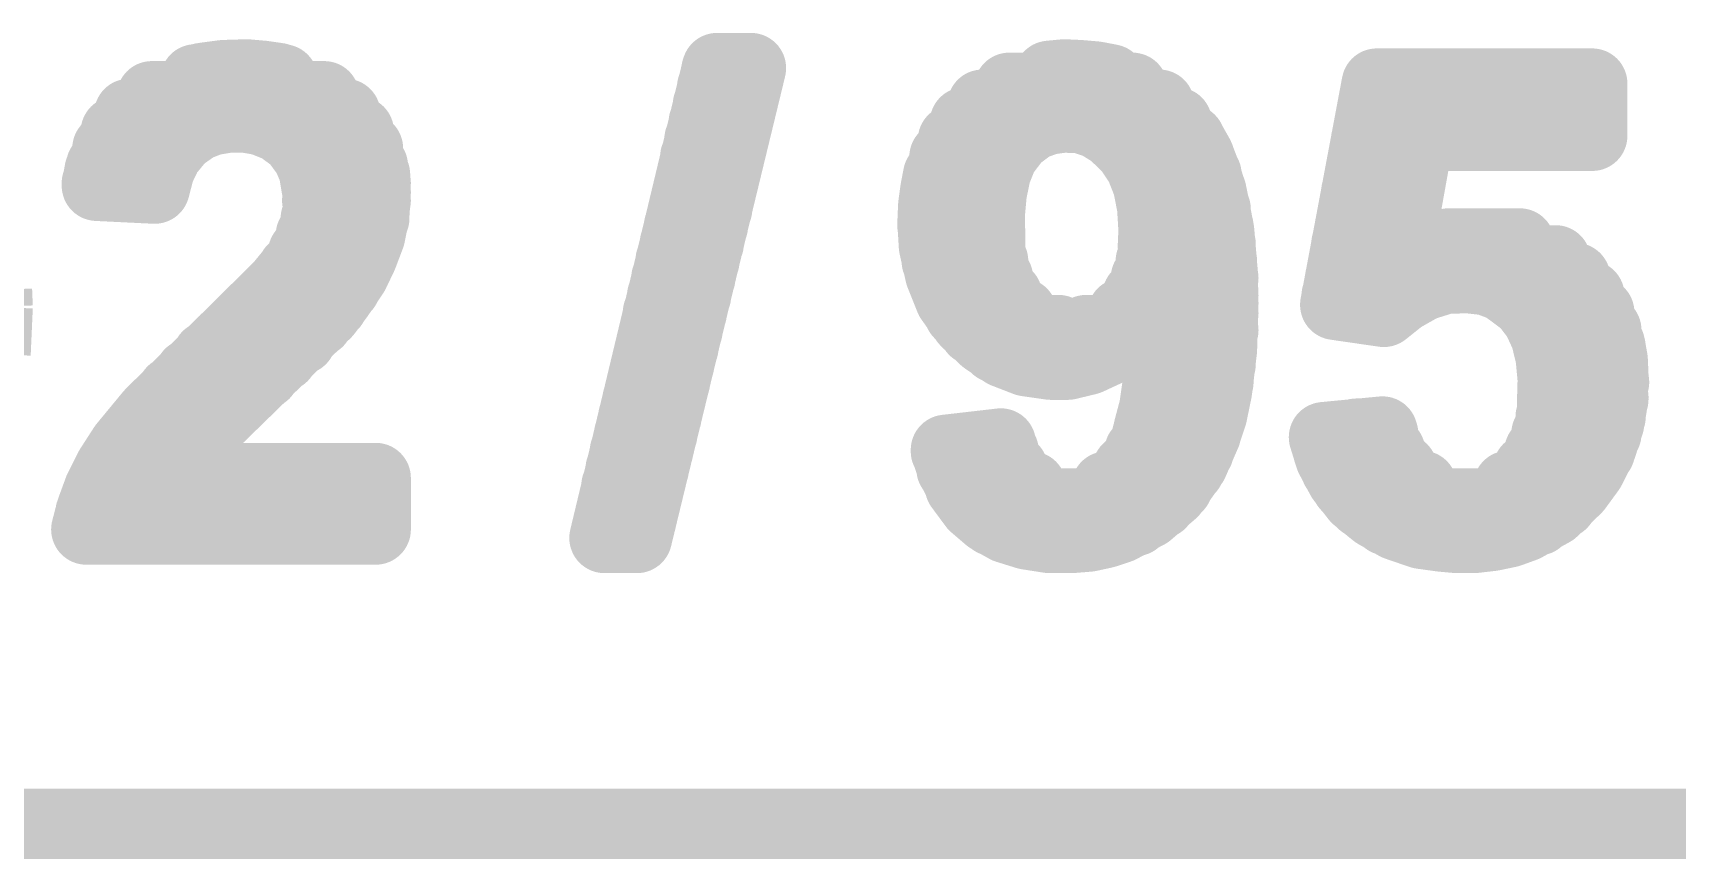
# Model space of a CAD drawing. Extents: x -22 to 197, y -17 to 116.
# Drawn here: x 120.54 to 121.708, y 59.733 to 60.319 of the extents above; entities that cross this region are included whole.
import ezdxf

# ---------------------------------------------------------------- set-up
doc = ezdxf.new("R2010")
doc.units = 0
doc.header["$MEASUREMENT"] = 0
doc.layers.add('TOPOVERLAY', color=2, linetype='CONTINUOUS')

msp = doc.modelspace()

# ---------------------------------------------------------------- linework, layer by layer
at = {"layer": 'TOPOVERLAY', "const_width": 0.05}
for points in [[(120.6609, 60.2874), (120.6759, 60.2894)], [(120.6759, 60.2894), (120.6924, 60.2899)], [(120.6924, 60.2899), (120.7039, 60.2889)], [(120.9464, 59.9609), (121.0264, 60.2944)], [(120.9694, 59.9609), (121.0504, 60.2944)], [(121.0259, 60.2929), (121.0499, 60.2929)], [(121.0264, 60.2944), (121.0504, 60.2944)], [(121.2624, 60.2889), (121.2729, 60.2899)], [(121.2729, 60.2899), (121.2839, 60.2894)], [(121.2839, 60.2894), (121.2954, 60.2884)], [(120.6559, 60.2864), (120.7179, 60.2864)], [(120.7039, 60.2889), (120.7144, 60.2874)], [(121.0229, 60.2809), (121.0469, 60.2809)], [(121.2339, 60.2804), (121.3214, 60.2804)], [(121.2954, 60.2884), (121.3059, 60.2864)], [(121.4654, 60.1264), (121.4949, 60.2834)], [(121.4944, 60.2809), (121.6479, 60.2809)], [(121.4949, 60.2834), (121.6479, 60.2834)], [(121.6479, 60.2464), (121.6479, 60.2834)], [(120.6249, 60.2744), (120.7474, 60.2744)], [(121.0199, 60.2684), (121.0439, 60.2684)], [(121.2149, 60.2684), (121.3404, 60.2684)], [(121.4924, 60.2684), (121.6479, 60.2684)], [(120.6089, 60.2619), (120.7624, 60.2619)], [(120.6569, 60.2534), (120.6674, 60.2574)], [(120.6674, 60.2574), (120.6794, 60.2594)], [(120.6794, 60.2594), (120.6914, 60.2594)], [(120.6914, 60.2594), (120.7029, 60.2574)], [(120.7029, 60.2574), (120.7154, 60.2524)], [(121.0169, 60.2559), (121.0409, 60.2559)], [(121.2024, 60.2559), (121.2554, 60.2559)], [(121.2504, 60.2539), (121.2614, 60.2579)], [(121.2614, 60.2579), (121.2724, 60.2594)], [(121.2724, 60.2594), (121.2849, 60.2589)], [(121.2849, 60.2589), (121.2969, 60.2549)], [(121.2949, 60.2559), (121.3529, 60.2559)], [(121.2969, 60.2549), (121.3074, 60.2484)], [(121.4899, 60.2559), (121.6479, 60.2559)], [(120.5994, 60.2494), (120.6504, 60.2494)], [(120.6359, 60.2339), (120.6454, 60.2454)], [(120.6454, 60.2454), (120.6569, 60.2534)], [(120.7154, 60.2524), (120.7269, 60.2439)], [(120.7204, 60.2494), (120.7719, 60.2494)], [(120.7269, 60.2439), (120.7354, 60.2324)], [(121.0139, 60.2439), (121.0379, 60.2439)], [(121.1939, 60.2434), (121.2374, 60.2434)], [(121.2294, 60.2329), (121.2389, 60.2454)], [(121.2389, 60.2454), (121.2504, 60.2539)], [(121.3074, 60.2484), (121.3189, 60.2374)], [(121.3134, 60.2434), (121.3624, 60.2434)], [(121.3619, 60.2439), (121.3684, 60.2324)], [(121.4874, 60.2439), (121.5294, 60.2439)], [(121.5229, 60.2359), (121.5349, 60.2464)], [(121.5349, 60.2464), (121.6479, 60.2464)], [(120.5934, 60.2374), (120.6379, 60.2374)], [(120.6304, 60.2224), (120.6359, 60.2339)], [(120.7324, 60.2374), (120.7784, 60.2374)], [(120.7354, 60.2324), (120.7399, 60.2219)], [(121.0109, 60.2314), (121.0349, 60.2314)], [(121.1879, 60.2314), (121.2289, 60.2314)], [(121.2244, 60.2204), (121.2294, 60.2329)], [(121.3189, 60.2374), (121.3269, 60.2254)], [(121.3234, 60.2314), (121.3689, 60.2314)], [(121.3684, 60.2324), (121.3734, 60.2194)], [(121.4854, 60.2314), (121.5219, 60.2314)], [(121.5124, 60.1774), (121.5229, 60.2359)], [(120.5859, 60.2109), (120.5879, 60.2219)], [(120.5889, 60.2249), (120.6314, 60.2249)], [(120.6269, 60.2089), (120.6304, 60.2224)], [(120.7389, 60.2249), (120.7819, 60.2249)], [(120.7399, 60.2219), (120.7419, 60.2099)], [(121.0084, 60.2194), (121.0319, 60.2194)], [(121.2214, 60.2059), (121.2244, 60.2204)], [(121.3269, 60.2254), (121.3324, 60.2114)], [(121.3734, 60.2194), (121.3779, 60.2044)], [(121.4829, 60.2194), (121.5199, 60.2194)], [(120.5859, 60.2129), (120.6279, 60.2129)], [(120.5859, 60.2109), (120.6269, 60.2089)], [(120.7414, 60.2129), (120.7839, 60.2129)], [(120.7834, 60.2189), (120.7839, 60.2059)], [(121.1799, 60.1969), (121.1814, 60.2079)], [(121.1814, 60.2079), (121.1834, 60.2184)], [(121.1839, 60.2189), (121.2239, 60.2189)], [(121.3299, 60.2189), (121.3739, 60.2189)], [(121.3324, 60.2114), (121.3354, 60.1959)], [(120.7424, 60.2004), (120.7839, 60.2004)], [(120.7829, 60.1904), (120.7839, 60.2059)], [(121.0054, 60.2069), (121.0289, 60.2069)], [(121.1794, 60.1849), (121.1799, 60.1969)], [(121.1814, 60.2069), (121.2214, 60.2069)], [(121.2199, 60.1894), (121.2214, 60.2059)], [(121.3339, 60.2069), (121.3774, 60.2069)], [(121.3354, 60.1959), (121.3364, 60.1794)], [(121.3779, 60.2044), (121.3829, 60.1789)], [(121.4804, 60.2069), (121.5174, 60.2069)], [(120.7414, 60.1879), (120.7829, 60.1879)], [(120.7799, 60.1754), (120.7829, 60.1904)], [(121.0024, 60.1944), (121.0264, 60.1944)], [(121.1794, 60.1849), (121.1804, 60.1679)], [(121.1799, 60.1944), (121.2199, 60.1944)], [(121.2199, 60.1894), (121.2204, 60.1724)], [(121.3359, 60.1944), (121.3804, 60.1944)], [(121.4784, 60.1944), (121.5154, 60.1944)], [(120.7379, 60.1759), (120.7799, 60.1759)], [(120.7744, 60.1609), (120.7799, 60.1754)], [(120.9994, 60.1824), (121.0234, 60.1824)], [(121.1794, 60.1819), (121.2199, 60.1819)], [(121.3359, 60.1679), (121.3364, 60.1794)], [(121.3364, 60.1819), (121.3824, 60.1819)], [(121.3829, 60.1789), (121.3854, 60.1494)], [(121.4759, 60.1824), (121.5134, 60.1824)], [(121.5124, 60.1774), (121.5169, 60.1654)], [(120.7324, 60.1634), (120.7754, 60.1634)], [(120.7684, 60.1484), (120.7744, 60.1609)], [(120.9964, 60.1699), (121.0204, 60.1699)], [(121.1804, 60.1699), (121.2204, 60.1699)], [(121.1804, 60.1679), (121.1849, 60.1479)], [(121.3364, 60.1699), (121.3839, 60.1699)], [(121.4734, 60.1699), (121.5144, 60.1699)], [(121.5169, 60.1654), (121.5279, 60.1629)], [(121.5279, 60.1629), (121.5429, 60.1689)], [(121.5459, 60.1699), (121.5964, 60.1699)], [(120.7159, 60.1399), (120.7249, 60.1509)], [(120.7249, 60.1514), (120.7699, 60.1514)], [(120.9934, 60.1579), (121.0174, 60.1579)], [(121.1824, 60.1574), (121.2224, 60.1574)], [(121.3344, 60.1574), (121.3849, 60.1574)], [(121.3854, 60.1494), (121.3859, 60.1274)], [(121.4714, 60.1579), (121.6219, 60.1579)], [(120.6239, 60.0489), (120.7159, 60.1399)], [(120.7149, 60.1389), (120.7624, 60.1389)], [(120.7579, 60.1329), (120.7684, 60.1484)], [(120.9904, 60.1454), (121.0144, 60.1454)], [(121.1849, 60.1479), (121.1919, 60.1304)], [(121.1859, 60.1454), (121.2259, 60.1454)], [(121.3309, 60.1454), (121.3859, 60.1454)], [(121.4689, 60.1454), (121.5494, 60.1454)], [(121.5124, 60.1314), (121.5274, 60.1399)], [(121.5274, 60.1399), (121.5434, 60.1449)], [(121.5434, 60.1449), (121.5594, 60.1454)], [(121.5594, 60.1454), (121.5729, 60.1439)], [(121.5629, 60.1454), (121.6359, 60.1454)], [(121.5729, 60.1439), (121.5849, 60.1394)], [(121.5849, 60.1394), (121.6004, 60.1279)], [(120.5149, 60.1369), (120.5154, 60.1249)], [(120.7029, 60.1264), (120.7534, 60.1264)], [(120.7489, 60.1209), (120.7579, 60.1329)], [(120.9874, 60.1329), (121.0114, 60.1329)], [(121.1909, 60.1329), (121.2324, 60.1329)], [(121.1919, 60.1304), (121.2029, 60.1149)], [(121.3249, 60.1329), (121.3859, 60.1329)], [(121.3849, 60.0944), (121.3859, 60.1274)], [(121.4654, 60.1264), (121.4999, 60.1214)], [(121.4664, 60.1329), (121.5144, 60.1329)], [(121.4999, 60.1214), (121.5124, 60.1314)], [(121.5944, 60.1329), (121.6459, 60.1329)], [(121.6004, 60.1279), (121.6089, 60.1169)], [(120.4709, 60.1209), (120.5154, 60.1209)], [(120.5139, 60.0914), (120.5154, 60.1249)], [(120.6714, 60.0454), (120.7489, 60.1209)], [(120.6904, 60.1144), (120.7429, 60.1144)], [(120.9844, 60.1209), (121.0084, 60.1209)], [(121.1984, 60.1204), (121.2429, 60.1204)], [(121.2029, 60.1149), (121.2164, 60.1019)], [(121.3144, 60.1204), (121.3859, 60.1204)], [(121.6064, 60.1209), (121.6529, 60.1209)], [(121.6089, 60.1169), (121.6149, 60.1039)], [(120.9819, 60.1084), (121.0054, 60.1084)], [(121.2089, 60.1084), (121.2689, 60.1084)], [(121.2884, 60.1084), (121.3204, 60.1084)], [(121.3029, 60.0934), (121.3149, 60.1024)], [(121.3149, 60.1024), (121.3269, 60.1124)], [(121.3269, 60.1124), (121.3379, 60.1104)], [(121.3379, 60.1104), (121.3424, 60.0994)], [(121.3389, 60.1084), (121.3859, 60.1084)], [(121.6129, 60.1084), (121.6579, 60.1084)], [(121.6149, 60.1039), (121.6184, 60.0894)], [(120.6774, 60.1019), (120.7309, 60.1019)], [(120.9789, 60.0959), (121.0024, 60.0959)], [(121.2164, 60.1019), (121.2304, 60.0924)], [(121.2244, 60.0959), (121.3069, 60.0959)], [(121.2304, 60.0924), (121.2459, 60.0864)], [(121.2899, 60.0874), (121.3029, 60.0934)], [(121.3414, 60.0849), (121.3424, 60.0994)], [(121.3424, 60.0959), (121.3849, 60.0959)], [(121.3814, 60.0654), (121.3849, 60.0944)], [(121.6169, 60.0964), (121.6609, 60.0964)], [(121.6604, 60.0984), (121.6624, 60.0874)], [(120.6644, 60.0899), (120.7179, 60.0899)], [(120.9759, 60.0839), (120.9994, 60.0839)], [(121.2459, 60.0864), (121.2634, 60.0839)], [(121.2634, 60.0839), (121.2754, 60.0839)], [(121.2754, 60.0839), (121.2899, 60.0874)], [(121.3369, 60.0534), (121.3414, 60.0849)], [(121.3414, 60.0839), (121.3839, 60.0839)], [(121.6184, 60.0894), (121.6199, 60.0734)], [(121.6194, 60.0839), (121.6624, 60.0839)], [(121.6624, 60.0874), (121.6629, 60.0764)], [(120.6519, 60.0774), (120.7049, 60.0774)], [(120.9729, 60.0714), (120.9964, 60.0714)], [(121.3399, 60.0714), (121.3824, 60.0714)], [(121.6194, 60.0559), (121.6199, 60.0734)], [(121.6199, 60.0714), (121.6634, 60.0714)], [(120.6394, 60.0649), (120.6914, 60.0649)], [(120.9699, 60.0594), (120.9934, 60.0594)], [(121.3379, 60.0589), (121.3799, 60.0589)], [(121.3779, 60.0484), (121.3814, 60.0654)], [(121.6194, 60.0594), (121.6629, 60.0594)], [(121.6599, 60.0424), (121.6629, 60.0609)], [(120.6049, 60.0259), (120.6239, 60.0489)], [(120.6279, 60.0529), (120.6789, 60.0529)], [(120.6624, 60.0349), (120.6714, 60.0454)], [(120.9669, 60.0469), (120.9904, 60.0469)], [(121.3329, 60.0384), (121.3369, 60.0534)], [(121.3354, 60.0469), (121.3774, 60.0469)], [(121.3729, 60.0334), (121.3779, 60.0484)], [(121.6184, 60.0469), (121.6609, 60.0469)], [(120.6169, 60.0404), (120.6669, 60.0404)], [(120.6519, 60.0159), (120.6624, 60.0349)], [(120.9639, 60.0344), (120.9874, 60.0344)], [(121.3319, 60.0344), (121.3734, 60.0344)], [(121.3644, 60.0139), (121.3729, 60.0334)], [(121.4574, 60.0324), (121.4989, 60.0364)], [(121.4574, 60.0324), (121.4619, 60.0179)], [(121.4804, 60.0349), (121.4994, 60.0349)], [(121.6154, 60.0349), (121.6579, 60.0349)], [(121.6544, 60.0254), (121.6599, 60.0424)], [(120.5949, 60.0104), (120.6049, 60.0259)], [(120.6069, 60.0284), (120.6574, 60.0284)], [(120.9609, 60.0224), (120.9844, 60.0224)], [(121.1889, 60.0234), (121.2279, 60.0279)], [(121.1889, 60.0234), (121.1934, 60.0099)], [(121.1889, 60.0224), (121.2299, 60.0224)], [(121.3264, 60.0224), (121.3684, 60.0224)], [(121.4604, 60.0224), (121.5044, 60.0224)], [(121.6104, 60.0224), (121.6534, 60.0224)], [(121.6464, 60.0094), (121.6544, 60.0254)], [(120.5874, 59.9954), (120.5949, 60.0104)], [(120.5984, 60.0159), (120.6519, 60.0159)], [(120.9579, 60.0099), (120.9814, 60.0099)], [(121.1929, 60.0099), (121.2364, 60.0099)], [(121.1934, 60.0099), (121.2004, 59.9954)], [(121.3179, 60.0099), (121.3619, 60.0099)], [(121.3499, 59.9934), (121.3644, 60.0139)], [(121.4619, 60.0179), (121.4699, 60.0029)], [(121.4659, 60.0099), (121.5129, 60.0099)], [(121.6024, 60.0099), (121.6464, 60.0099)], [(121.6369, 59.9964), (121.6464, 60.0094)], [(120.5914, 60.0034), (120.6639, 60.0034)], [(120.6644, 60.0034), (120.7839, 60.0034)], [(120.7839, 59.9669), (120.7839, 60.0034)], [(120.9549, 59.9979), (120.9784, 59.9979)], [(121.1989, 59.9974), (121.2494, 59.9974)], [(121.3029, 59.9974), (121.3534, 59.9974)], [(121.4699, 60.0029), (121.4804, 59.9894)], [(121.4734, 59.9979), (121.5269, 59.9979)], [(121.5884, 59.9979), (121.6379, 59.9979)], [(120.5819, 59.9804), (120.5874, 59.9954)], [(120.5859, 59.9914), (120.7839, 59.9914)], [(121.2004, 59.9954), (121.2089, 59.9839)], [(121.3324, 59.9784), (121.3499, 59.9934)], [(121.4804, 59.9894), (121.4939, 59.9784)], [(121.6199, 59.9799), (121.6369, 59.9964)], [(120.5784, 59.9669), (120.5819, 59.9804)], [(120.5814, 59.9789), (120.7839, 59.9789)], [(120.9524, 59.9854), (120.9754, 59.9854)], [(121.2079, 59.9854), (121.3414, 59.9854)], [(121.2089, 59.9839), (121.2194, 59.9749)], [(121.2194, 59.9749), (121.2319, 59.9679)], [(121.3124, 59.9679), (121.3324, 59.9784)], [(121.4849, 59.9854), (121.6264, 59.9854)], [(121.4939, 59.9784), (121.5089, 59.9699)], [(121.5999, 59.9689), (121.6199, 59.9799)], [(120.5784, 59.9669), (120.7839, 59.9669)], [(120.5784, 59.9669), (120.7839, 59.9669)], [(120.9494, 59.9729), (120.9724, 59.9729)], [(121.2224, 59.9729), (121.3234, 59.9729)], [(121.2319, 59.9679), (121.2464, 59.9634)], [(121.2464, 59.9634), (121.2624, 59.9609)], [(121.2904, 59.9619), (121.3019, 59.9644)], [(121.3019, 59.9644), (121.3124, 59.9679)], [(121.5019, 59.9734), (121.6094, 59.9734)], [(121.5089, 59.9699), (121.5264, 59.9639)], [(121.5264, 59.9639), (121.5409, 59.9619)], [(121.5639, 59.9609), (121.5769, 59.9624)], [(121.5769, 59.9624), (121.5889, 59.9649)], [(121.5889, 59.9649), (121.5999, 59.9689)], [(120.9464, 59.9609), (120.9694, 59.9609)], [(120.9464, 59.9609), (120.9694, 59.9609)], [(121.2624, 59.9609), (121.2779, 59.9609)], [(121.2779, 59.9609), (121.2904, 59.9619)], [(121.5409, 59.9619), (121.5519, 59.9609)], [(121.5519, 59.9609), (121.5639, 59.9609)], [(119.7054, 59.7579), (122.7319, 59.7579)]]:
    msp.add_lwpolyline(points, dxfattribs=at)
at = {"layer": 'TOPOVERLAY', "const_width": 0.025}
for points in [[(120.6634, 60.2894, 1), (120.6884, 60.2894, 1)], [(120.6634, 60.2894, 1), (120.6884, 60.2894, 1)], [(120.6799, 60.2899, 1), (120.7049, 60.2899, 1)], [(120.6799, 60.2899, 1), (120.7049, 60.2899, 1)], [(121.0134, 60.2929, 1), (121.0384, 60.2929, 1)], [(121.0139, 60.2944, 1), (121.0389, 60.2944, 1)], [(121.0139, 60.2944, 1), (121.0389, 60.2944, 1)], [(121.0374, 60.2929, 1), (121.0624, 60.2929, 1)], [(121.0379, 60.2944, 1), (121.0629, 60.2944, 1)], [(121.0379, 60.2944, 1), (121.0629, 60.2944, 1)], [(121.2604, 60.2899, 1), (121.2854, 60.2899, 1)], [(121.2604, 60.2899, 1), (121.2854, 60.2899, 1)], [(121.2714, 60.2894, 1), (121.2964, 60.2894, 1)], [(121.2714, 60.2894, 1), (121.2964, 60.2894, 1)], [(120.6434, 60.2864, 1), (120.6684, 60.2864, 1)], [(120.6484, 60.2874, 1), (120.6734, 60.2874, 1)], [(120.6914, 60.2889, 1), (120.7164, 60.2889, 1)], [(120.6914, 60.2889, 1), (120.7164, 60.2889, 1)], [(120.7019, 60.2874, 1), (120.7269, 60.2874, 1)], [(120.7054, 60.2864, 1), (120.7304, 60.2864, 1)], [(121.0104, 60.2809, 1), (121.0354, 60.2809, 1)], [(121.0344, 60.2809, 1), (121.0594, 60.2809, 1)], [(121.2214, 60.2804, 1), (121.2464, 60.2804, 1)], [(121.2499, 60.2889, 1), (121.2749, 60.2889, 1)], [(121.2829, 60.2884, 1), (121.3079, 60.2884, 1)], [(121.2829, 60.2884, 1), (121.3079, 60.2884, 1)], [(121.2934, 60.2864, 1), (121.3184, 60.2864, 1)], [(121.3089, 60.2804, 1), (121.3339, 60.2804, 1)], [(121.4819, 60.2809, 1), (121.5069, 60.2809, 1)], [(121.4824, 60.2834, 1), (121.5074, 60.2834, 1)], [(121.4824, 60.2834, 1), (121.5074, 60.2834, 1)], [(121.6354, 60.2834, 1), (121.6604, 60.2834, 1)], [(121.6354, 60.2834, 1), (121.6604, 60.2834, 1)], [(121.6354, 60.2809, 1), (121.6604, 60.2809, 1)], [(120.6124, 60.2744, 1), (120.6374, 60.2744, 1)], [(120.7349, 60.2744, 1), (120.7599, 60.2744, 1)], [(121.0074, 60.2684, 1), (121.0324, 60.2684, 1)], [(121.0314, 60.2684, 1), (121.0564, 60.2684, 1)], [(121.2024, 60.2684, 1), (121.2274, 60.2684, 1)], [(121.3279, 60.2684, 1), (121.3529, 60.2684, 1)], [(121.4799, 60.2684, 1), (121.5049, 60.2684, 1)], [(121.6354, 60.2684, 1), (121.6604, 60.2684, 1)], [(120.5964, 60.2619, 1), (120.6214, 60.2619, 1)], [(120.6549, 60.2574, 1), (120.6799, 60.2574, 1)], [(120.6549, 60.2574, 1), (120.6799, 60.2574, 1)], [(120.6669, 60.2594, 1), (120.6919, 60.2594, 1)], [(120.6669, 60.2594, 1), (120.6919, 60.2594, 1)], [(120.6789, 60.2594, 1), (120.7039, 60.2594, 1)], [(120.6789, 60.2594, 1), (120.7039, 60.2594, 1)], [(120.6904, 60.2574, 1), (120.7154, 60.2574, 1)], [(120.6904, 60.2574, 1), (120.7154, 60.2574, 1)], [(120.7499, 60.2619, 1), (120.7749, 60.2619, 1)], [(121.0044, 60.2559, 1), (121.0294, 60.2559, 1)], [(121.0284, 60.2559, 1), (121.0534, 60.2559, 1)], [(121.1899, 60.2559, 1), (121.2149, 60.2559, 1)], [(121.2429, 60.2559, 1), (121.2679, 60.2559, 1)], [(121.2489, 60.2579, 1), (121.2739, 60.2579, 1)], [(121.2489, 60.2579, 1), (121.2739, 60.2579, 1)], [(121.2599, 60.2594, 1), (121.2849, 60.2594, 1)], [(121.2599, 60.2594, 1), (121.2849, 60.2594, 1)], [(121.2724, 60.2589, 1), (121.2974, 60.2589, 1)], [(121.2724, 60.2589, 1), (121.2974, 60.2589, 1)], [(121.2824, 60.2559, 1), (121.3074, 60.2559, 1)], [(121.2844, 60.2549, 1), (121.3094, 60.2549, 1)], [(121.2844, 60.2549, 1), (121.3094, 60.2549, 1)], [(121.3404, 60.2559, 1), (121.3654, 60.2559, 1)], [(121.4774, 60.2559, 1), (121.5024, 60.2559, 1)], [(121.6354, 60.2559, 1), (121.6604, 60.2559, 1)], [(120.5869, 60.2494, 1), (120.6119, 60.2494, 1)], [(120.6329, 60.2454, 1), (120.6579, 60.2454, 1)], [(120.6329, 60.2454, 1), (120.6579, 60.2454, 1)], [(120.6379, 60.2494, 1), (120.6629, 60.2494, 1)], [(120.6444, 60.2534, 1), (120.6694, 60.2534, 1)], [(120.6444, 60.2534, 1), (120.6694, 60.2534, 1)], [(120.7029, 60.2524, 1), (120.7279, 60.2524, 1)], [(120.7029, 60.2524, 1), (120.7279, 60.2524, 1)], [(120.7079, 60.2494, 1), (120.7329, 60.2494, 1)], [(120.7144, 60.2439, 1), (120.7394, 60.2439, 1)], [(120.7144, 60.2439, 1), (120.7394, 60.2439, 1)], [(120.7594, 60.2494, 1), (120.7844, 60.2494, 1)], [(121.0014, 60.2439, 1), (121.0264, 60.2439, 1)], [(121.0254, 60.2439, 1), (121.0504, 60.2439, 1)], [(121.1814, 60.2434, 1), (121.2064, 60.2434, 1)], [(121.2249, 60.2434, 1), (121.2499, 60.2434, 1)], [(121.2264, 60.2454, 1), (121.2514, 60.2454, 1)], [(121.2264, 60.2454, 1), (121.2514, 60.2454, 1)], [(121.2379, 60.2539, 1), (121.2629, 60.2539, 1)], [(121.2379, 60.2539, 1), (121.2629, 60.2539, 1)], [(121.2949, 60.2484, 1), (121.3199, 60.2484, 1)], [(121.2949, 60.2484, 1), (121.3199, 60.2484, 1)], [(121.3009, 60.2434, 1), (121.3259, 60.2434, 1)], [(121.3494, 60.2439, 1), (121.3744, 60.2439, 1)], [(121.3499, 60.2434, 1), (121.3749, 60.2434, 1)], [(121.4749, 60.2439, 1), (121.4999, 60.2439, 1)], [(121.5169, 60.2439, 1), (121.5419, 60.2439, 1)], [(121.5224, 60.2464, 1), (121.5474, 60.2464, 1)], [(121.5224, 60.2464, 1), (121.5474, 60.2464, 1)], [(121.6354, 60.2464, 1), (121.6604, 60.2464, 1)], [(121.6354, 60.2464, 1), (121.6604, 60.2464, 1)], [(120.5809, 60.2374, 1), (120.6059, 60.2374, 1)], [(120.6234, 60.2339, 1), (120.6484, 60.2339, 1)], [(120.6234, 60.2339, 1), (120.6484, 60.2339, 1)], [(120.6254, 60.2374, 1), (120.6504, 60.2374, 1)], [(120.7199, 60.2374, 1), (120.7449, 60.2374, 1)], [(120.7229, 60.2324, 1), (120.7479, 60.2324, 1)], [(120.7229, 60.2324, 1), (120.7479, 60.2324, 1)], [(120.7659, 60.2374, 1), (120.7909, 60.2374, 1)], [(120.9984, 60.2314, 1), (121.0234, 60.2314, 1)], [(121.0224, 60.2314, 1), (121.0474, 60.2314, 1)], [(121.1754, 60.2314, 1), (121.2004, 60.2314, 1)], [(121.2164, 60.2314, 1), (121.2414, 60.2314, 1)], [(121.2169, 60.2329, 1), (121.2419, 60.2329, 1)], [(121.2169, 60.2329, 1), (121.2419, 60.2329, 1)], [(121.3064, 60.2374, 1), (121.3314, 60.2374, 1)], [(121.3064, 60.2374, 1), (121.3314, 60.2374, 1)], [(121.3109, 60.2314, 1), (121.3359, 60.2314, 1)], [(121.3559, 60.2324, 1), (121.3809, 60.2324, 1)], [(121.3559, 60.2324, 1), (121.3809, 60.2324, 1)], [(121.3564, 60.2314, 1), (121.3814, 60.2314, 1)], [(121.4729, 60.2314, 1), (121.4979, 60.2314, 1)], [(121.5094, 60.2314, 1), (121.5344, 60.2314, 1)], [(121.5104, 60.2359, 1), (121.5354, 60.2359, 1)], [(121.5104, 60.2359, 1), (121.5354, 60.2359, 1)], [(120.5754, 60.2219, 1), (120.6004, 60.2219, 1)], [(120.5764, 60.2249, 1), (120.6014, 60.2249, 1)], [(120.6179, 60.2224, 1), (120.6429, 60.2224, 1)], [(120.6179, 60.2224, 1), (120.6429, 60.2224, 1)], [(120.6189, 60.2249, 1), (120.6439, 60.2249, 1)], [(120.7264, 60.2249, 1), (120.7514, 60.2249, 1)], [(120.7274, 60.2219, 1), (120.7524, 60.2219, 1)], [(120.7274, 60.2219, 1), (120.7524, 60.2219, 1)], [(120.7694, 60.2249, 1), (120.7944, 60.2249, 1)], [(120.9959, 60.2194, 1), (121.0209, 60.2194, 1)], [(121.0194, 60.2194, 1), (121.0444, 60.2194, 1)], [(121.2119, 60.2204, 1), (121.2369, 60.2204, 1)], [(121.2119, 60.2204, 1), (121.2369, 60.2204, 1)], [(121.3144, 60.2254, 1), (121.3394, 60.2254, 1)], [(121.3144, 60.2254, 1), (121.3394, 60.2254, 1)], [(121.3609, 60.2194, 1), (121.3859, 60.2194, 1)], [(121.3609, 60.2194, 1), (121.3859, 60.2194, 1)], [(121.4704, 60.2194, 1), (121.4954, 60.2194, 1)], [(121.5074, 60.2194, 1), (121.5324, 60.2194, 1)], [(120.5734, 60.2129, 1), (120.5984, 60.2129, 1)], [(120.5734, 60.2109, 1), (120.5984, 60.2109, 1)], [(120.5734, 60.2109, 1), (120.5984, 60.2109, 1)], [(120.6144, 60.2089, 1), (120.6394, 60.2089, 1)], [(120.6144, 60.2089, 1), (120.6394, 60.2089, 1)], [(120.6154, 60.2129, 1), (120.6404, 60.2129, 1)], [(120.7289, 60.2129, 1), (120.7539, 60.2129, 1)], [(120.7294, 60.2099, 1), (120.7544, 60.2099, 1)], [(120.7709, 60.2189, 1), (120.7959, 60.2189, 1)], [(120.7714, 60.2129, 1), (120.7964, 60.2129, 1)], [(121.1689, 60.2079, 1), (121.1939, 60.2079, 1)], [(121.1689, 60.2079, 1), (121.1939, 60.2079, 1)], [(121.1709, 60.2184, 1), (121.1959, 60.2184, 1)], [(121.1714, 60.2189, 1), (121.1964, 60.2189, 1)], [(121.2114, 60.2189, 1), (121.2364, 60.2189, 1)], [(121.3174, 60.2189, 1), (121.3424, 60.2189, 1)], [(121.3199, 60.2114, 1), (121.3449, 60.2114, 1)], [(121.3199, 60.2114, 1), (121.3449, 60.2114, 1)], [(121.3614, 60.2189, 1), (121.3864, 60.2189, 1)], [(120.7299, 60.2004, 1), (120.7549, 60.2004, 1)], [(120.7714, 60.2059, 1), (120.7964, 60.2059, 1)], [(120.7714, 60.2059, 1), (120.7964, 60.2059, 1)], [(120.7714, 60.2004, 1), (120.7964, 60.2004, 1)], [(120.9929, 60.2069, 1), (121.0179, 60.2069, 1)], [(121.0164, 60.2069, 1), (121.0414, 60.2069, 1)], [(121.1674, 60.1969, 1), (121.1924, 60.1969, 1)], [(121.1674, 60.1969, 1), (121.1924, 60.1969, 1)], [(121.1689, 60.2069, 1), (121.1939, 60.2069, 1)], [(121.2089, 60.2069, 1), (121.2339, 60.2069, 1)], [(121.2089, 60.2059, 1), (121.2339, 60.2059, 1)], [(121.2089, 60.2059, 1), (121.2339, 60.2059, 1)], [(121.3214, 60.2069, 1), (121.3464, 60.2069, 1)], [(121.3229, 60.1959, 1), (121.3479, 60.1959, 1)], [(121.3229, 60.1959, 1), (121.3479, 60.1959, 1)], [(121.3649, 60.2069, 1), (121.3899, 60.2069, 1)], [(121.3654, 60.2044, 1), (121.3904, 60.2044, 1)], [(121.3654, 60.2044, 1), (121.3904, 60.2044, 1)], [(121.4679, 60.2069, 1), (121.4929, 60.2069, 1)], [(121.5049, 60.2069, 1), (121.5299, 60.2069, 1)], [(120.7289, 60.1879, 1), (120.7539, 60.1879, 1)], [(120.7704, 60.1904, 1), (120.7954, 60.1904, 1)], [(120.7704, 60.1904, 1), (120.7954, 60.1904, 1)], [(120.7704, 60.1879, 1), (120.7954, 60.1879, 1)], [(120.9899, 60.1944, 1), (121.0149, 60.1944, 1)], [(121.0139, 60.1944, 1), (121.0389, 60.1944, 1)], [(121.1669, 60.1849, 1), (121.1919, 60.1849, 1)], [(121.1669, 60.1849, 1), (121.1919, 60.1849, 1)], [(121.1674, 60.1944, 1), (121.1924, 60.1944, 1)], [(121.2074, 60.1944, 1), (121.2324, 60.1944, 1)], [(121.2074, 60.1894, 1), (121.2324, 60.1894, 1)], [(121.2074, 60.1894, 1), (121.2324, 60.1894, 1)], [(121.3234, 60.1944, 1), (121.3484, 60.1944, 1)], [(121.3679, 60.1944, 1), (121.3929, 60.1944, 1)], [(121.4659, 60.1944, 1), (121.4909, 60.1944, 1)], [(121.5029, 60.1944, 1), (121.5279, 60.1944, 1)], [(120.7254, 60.1759, 1), (120.7504, 60.1759, 1)], [(120.7674, 60.1759, 1), (120.7924, 60.1759, 1)], [(120.7674, 60.1754, 1), (120.7924, 60.1754, 1)], [(120.7674, 60.1754, 1), (120.7924, 60.1754, 1)], [(120.9869, 60.1824, 1), (121.0119, 60.1824, 1)], [(121.0109, 60.1824, 1), (121.0359, 60.1824, 1)], [(121.1669, 60.1819, 1), (121.1919, 60.1819, 1)], [(121.2074, 60.1819, 1), (121.2324, 60.1819, 1)], [(121.3239, 60.1819, 1), (121.3489, 60.1819, 1)], [(121.3239, 60.1794, 1), (121.3489, 60.1794, 1)], [(121.3239, 60.1794, 1), (121.3489, 60.1794, 1)], [(121.3699, 60.1819, 1), (121.3949, 60.1819, 1)], [(121.3704, 60.1789, 1), (121.3954, 60.1789, 1)], [(121.3704, 60.1789, 1), (121.3954, 60.1789, 1)], [(121.4634, 60.1824, 1), (121.4884, 60.1824, 1)], [(121.4999, 60.1774, 1), (121.5249, 60.1774, 1)], [(121.4999, 60.1774, 1), (121.5249, 60.1774, 1)], [(121.5009, 60.1824, 1), (121.5259, 60.1824, 1)], [(120.7199, 60.1634, 1), (120.7449, 60.1634, 1)], [(120.7619, 60.1609, 1), (120.7869, 60.1609, 1)], [(120.7619, 60.1609, 1), (120.7869, 60.1609, 1)], [(120.7629, 60.1634, 1), (120.7879, 60.1634, 1)], [(120.9839, 60.1699, 1), (121.0089, 60.1699, 1)], [(121.0079, 60.1699, 1), (121.0329, 60.1699, 1)], [(121.1679, 60.1699, 1), (121.1929, 60.1699, 1)], [(121.1679, 60.1679, 1), (121.1929, 60.1679, 1)], [(121.1679, 60.1679, 1), (121.1929, 60.1679, 1)], [(121.2079, 60.1724, 1), (121.2329, 60.1724, 1)], [(121.2079, 60.1699, 1), (121.2329, 60.1699, 1)], [(121.3234, 60.1679, 1), (121.3484, 60.1679, 1)], [(121.3239, 60.1699, 1), (121.3489, 60.1699, 1)], [(121.3714, 60.1699, 1), (121.3964, 60.1699, 1)], [(121.4609, 60.1699, 1), (121.4859, 60.1699, 1)], [(121.5019, 60.1699, 1), (121.5269, 60.1699, 1)], [(121.5044, 60.1654, 1), (121.5294, 60.1654, 1)], [(121.5044, 60.1654, 1), (121.5294, 60.1654, 1)], [(121.5154, 60.1629, 1), (121.5404, 60.1629, 1)], [(121.5154, 60.1629, 1), (121.5404, 60.1629, 1)], [(121.5304, 60.1689, 1), (121.5554, 60.1689, 1)], [(121.5334, 60.1699, 1), (121.5584, 60.1699, 1)], [(121.5839, 60.1699, 1), (121.6089, 60.1699, 1)], [(120.7124, 60.1514, 1), (120.7374, 60.1514, 1)], [(120.7124, 60.1509, 1), (120.7374, 60.1509, 1)], [(120.7574, 60.1514, 1), (120.7824, 60.1514, 1)], [(120.9809, 60.1579, 1), (121.0059, 60.1579, 1)], [(121.0049, 60.1579, 1), (121.0299, 60.1579, 1)], [(121.1699, 60.1574, 1), (121.1949, 60.1574, 1)], [(121.2099, 60.1574, 1), (121.2349, 60.1574, 1)], [(121.3219, 60.1574, 1), (121.3469, 60.1574, 1)], [(121.3724, 60.1574, 1), (121.3974, 60.1574, 1)], [(121.3729, 60.1494, 1), (121.3979, 60.1494, 1)], [(121.3729, 60.1494, 1), (121.3979, 60.1494, 1)], [(121.4589, 60.1579, 1), (121.4839, 60.1579, 1)], [(121.6094, 60.1579, 1), (121.6344, 60.1579, 1)], [(120.7024, 60.1389, 1), (120.7274, 60.1389, 1)], [(120.7034, 60.1399, 1), (120.7284, 60.1399, 1)], [(120.7034, 60.1399, 1), (120.7284, 60.1399, 1)], [(120.7499, 60.1389, 1), (120.7749, 60.1389, 1)], [(120.7559, 60.1484, 1), (120.7809, 60.1484, 1)], [(120.7559, 60.1484, 1), (120.7809, 60.1484, 1)], [(120.9779, 60.1454, 1), (121.0029, 60.1454, 1)], [(121.0019, 60.1454, 1), (121.0269, 60.1454, 1)], [(121.1724, 60.1479, 1), (121.1974, 60.1479, 1)], [(121.1724, 60.1479, 1), (121.1974, 60.1479, 1)], [(121.1734, 60.1454, 1), (121.1984, 60.1454, 1)], [(121.2134, 60.1454, 1), (121.2384, 60.1454, 1)], [(121.3184, 60.1454, 1), (121.3434, 60.1454, 1)], [(121.3734, 60.1454, 1), (121.3984, 60.1454, 1)], [(121.4564, 60.1454, 1), (121.4814, 60.1454, 1)], [(121.5149, 60.1399, 1), (121.5399, 60.1399, 1)], [(121.5149, 60.1399, 1), (121.5399, 60.1399, 1)], [(121.5309, 60.1449, 1), (121.5559, 60.1449, 1)], [(121.5309, 60.1449, 1), (121.5559, 60.1449, 1)], [(121.5369, 60.1454, 1), (121.5619, 60.1454, 1)], [(121.5469, 60.1454, 1), (121.5719, 60.1454, 1)], [(121.5469, 60.1454, 1), (121.5719, 60.1454, 1)], [(121.5504, 60.1454, 1), (121.5754, 60.1454, 1)], [(121.5604, 60.1439, 1), (121.5854, 60.1439, 1)], [(121.5604, 60.1439, 1), (121.5854, 60.1439, 1)], [(121.5724, 60.1394, 1), (121.5974, 60.1394, 1)], [(121.5724, 60.1394, 1), (121.5974, 60.1394, 1)], [(121.6234, 60.1454, 1), (121.6484, 60.1454, 1)], [(120.6904, 60.1264, 1), (120.7154, 60.1264, 1)], [(120.7409, 60.1264, 1), (120.7659, 60.1264, 1)], [(120.7454, 60.1329, 1), (120.7704, 60.1329, 1)], [(120.7454, 60.1329, 1), (120.7704, 60.1329, 1)], [(120.9749, 60.1329, 1), (120.9999, 60.1329, 1)], [(120.9989, 60.1329, 1), (121.0239, 60.1329, 1)], [(121.1784, 60.1329, 1), (121.2034, 60.1329, 1)], [(121.1794, 60.1304, 1), (121.2044, 60.1304, 1)], [(121.1794, 60.1304, 1), (121.2044, 60.1304, 1)], [(121.2199, 60.1329, 1), (121.2449, 60.1329, 1)], [(121.3124, 60.1329, 1), (121.3374, 60.1329, 1)], [(121.3734, 60.1329, 1), (121.3984, 60.1329, 1)], [(121.3734, 60.1274, 1), (121.3984, 60.1274, 1)], [(121.3734, 60.1274, 1), (121.3984, 60.1274, 1)], [(121.4529, 60.1264, 1), (121.4779, 60.1264, 1)], [(121.4529, 60.1264, 1), (121.4779, 60.1264, 1)], [(121.4539, 60.1329, 1), (121.4789, 60.1329, 1)], [(121.4999, 60.1314, 1), (121.5249, 60.1314, 1)], [(121.4999, 60.1314, 1), (121.5249, 60.1314, 1)], [(121.5019, 60.1329, 1), (121.5269, 60.1329, 1)], [(121.5819, 60.1329, 1), (121.6069, 60.1329, 1)], [(121.5879, 60.1279, 1), (121.6129, 60.1279, 1)], [(121.5879, 60.1279, 1), (121.6129, 60.1279, 1)], [(121.6334, 60.1329, 1), (121.6584, 60.1329, 1)], [(120.6779, 60.1144, 1), (120.7029, 60.1144, 1)], [(120.7304, 60.1144, 1), (120.7554, 60.1144, 1)], [(120.7364, 60.1209, 1), (120.7614, 60.1209, 1)], [(120.7364, 60.1209, 1), (120.7614, 60.1209, 1)], [(120.9719, 60.1209, 1), (120.9969, 60.1209, 1)], [(120.9959, 60.1209, 1), (121.0209, 60.1209, 1)], [(121.1859, 60.1204, 1), (121.2109, 60.1204, 1)], [(121.1904, 60.1149, 1), (121.2154, 60.1149, 1)], [(121.1904, 60.1149, 1), (121.2154, 60.1149, 1)], [(121.2304, 60.1204, 1), (121.2554, 60.1204, 1)], [(121.3019, 60.1204, 1), (121.3269, 60.1204, 1)], [(121.3734, 60.1204, 1), (121.3984, 60.1204, 1)], [(121.4874, 60.1214, 1), (121.5124, 60.1214, 1)], [(121.4874, 60.1214, 1), (121.5124, 60.1214, 1)], [(121.5939, 60.1209, 1), (121.6189, 60.1209, 1)], [(121.5964, 60.1169, 1), (121.6214, 60.1169, 1)], [(121.5964, 60.1169, 1), (121.6214, 60.1169, 1)], [(121.6404, 60.1209, 1), (121.6654, 60.1209, 1)], [(120.9694, 60.1084, 1), (120.9944, 60.1084, 1)], [(120.9929, 60.1084, 1), (121.0179, 60.1084, 1)], [(121.1964, 60.1084, 1), (121.2214, 60.1084, 1)], [(121.2564, 60.1084, 1), (121.2814, 60.1084, 1)], [(121.2759, 60.1084, 1), (121.3009, 60.1084, 1)], [(121.3024, 60.1024, 1), (121.3274, 60.1024, 1)], [(121.3024, 60.1024, 1), (121.3274, 60.1024, 1)], [(121.3079, 60.1084, 1), (121.3329, 60.1084, 1)], [(121.3144, 60.1124, 1), (121.3394, 60.1124, 1)], [(121.3144, 60.1124, 1), (121.3394, 60.1124, 1)], [(121.3254, 60.1104, 1), (121.3504, 60.1104, 1)], [(121.3254, 60.1104, 1), (121.3504, 60.1104, 1)], [(121.3264, 60.1084, 1), (121.3514, 60.1084, 1)], [(121.3734, 60.1084, 1), (121.3984, 60.1084, 1)], [(121.6004, 60.1084, 1), (121.6254, 60.1084, 1)], [(121.6024, 60.1039, 1), (121.6274, 60.1039, 1)], [(121.6024, 60.1039, 1), (121.6274, 60.1039, 1)], [(121.6454, 60.1084, 1), (121.6704, 60.1084, 1)], [(120.6649, 60.1019, 1), (120.6899, 60.1019, 1)], [(120.7184, 60.1019, 1), (120.7434, 60.1019, 1)], [(120.9664, 60.0959, 1), (120.9914, 60.0959, 1)], [(120.9899, 60.0959, 1), (121.0149, 60.0959, 1)], [(121.2039, 60.1019, 1), (121.2289, 60.1019, 1)], [(121.2039, 60.1019, 1), (121.2289, 60.1019, 1)], [(121.2119, 60.0959, 1), (121.2369, 60.0959, 1)], [(121.2179, 60.0924, 1), (121.2429, 60.0924, 1)], [(121.2179, 60.0924, 1), (121.2429, 60.0924, 1)], [(121.2904, 60.0934, 1), (121.3154, 60.0934, 1)], [(121.2904, 60.0934, 1), (121.3154, 60.0934, 1)], [(121.2944, 60.0959, 1), (121.3194, 60.0959, 1)], [(121.3299, 60.0994, 1), (121.3549, 60.0994, 1)], [(121.3299, 60.0994, 1), (121.3549, 60.0994, 1)], [(121.3299, 60.0959, 1), (121.3549, 60.0959, 1)], [(121.3724, 60.0959, 1), (121.3974, 60.0959, 1)], [(121.3724, 60.0944, 1), (121.3974, 60.0944, 1)], [(121.3724, 60.0944, 1), (121.3974, 60.0944, 1)], [(121.6044, 60.0964, 1), (121.6294, 60.0964, 1)], [(121.6479, 60.0984, 1), (121.6729, 60.0984, 1)], [(121.6484, 60.0964, 1), (121.6734, 60.0964, 1)], [(120.6519, 60.0899, 1), (120.6769, 60.0899, 1)], [(120.7054, 60.0899, 1), (120.7304, 60.0899, 1)], [(120.9634, 60.0839, 1), (120.9884, 60.0839, 1)], [(120.9869, 60.0839, 1), (121.0119, 60.0839, 1)], [(121.2334, 60.0864, 1), (121.2584, 60.0864, 1)], [(121.2334, 60.0864, 1), (121.2584, 60.0864, 1)], [(121.2509, 60.0839, 1), (121.2759, 60.0839, 1)], [(121.2509, 60.0839, 1), (121.2759, 60.0839, 1)], [(121.2629, 60.0839, 1), (121.2879, 60.0839, 1)], [(121.2629, 60.0839, 1), (121.2879, 60.0839, 1)], [(121.2774, 60.0874, 1), (121.3024, 60.0874, 1)], [(121.2774, 60.0874, 1), (121.3024, 60.0874, 1)], [(121.3289, 60.0849, 1), (121.3539, 60.0849, 1)], [(121.3289, 60.0849, 1), (121.3539, 60.0849, 1)], [(121.3289, 60.0839, 1), (121.3539, 60.0839, 1)], [(121.3714, 60.0839, 1), (121.3964, 60.0839, 1)], [(121.6059, 60.0894, 1), (121.6309, 60.0894, 1)], [(121.6059, 60.0894, 1), (121.6309, 60.0894, 1)], [(121.6069, 60.0839, 1), (121.6319, 60.0839, 1)], [(121.6499, 60.0874, 1), (121.6749, 60.0874, 1)], [(121.6499, 60.0874, 1), (121.6749, 60.0874, 1)], [(121.6499, 60.0839, 1), (121.6749, 60.0839, 1)], [(120.6394, 60.0774, 1), (120.6644, 60.0774, 1)], [(120.6924, 60.0774, 1), (120.7174, 60.0774, 1)], [(120.9604, 60.0714, 1), (120.9854, 60.0714, 1)], [(120.9839, 60.0714, 1), (121.0089, 60.0714, 1)], [(121.3274, 60.0714, 1), (121.3524, 60.0714, 1)], [(121.3699, 60.0714, 1), (121.3949, 60.0714, 1)], [(121.6074, 60.0734, 1), (121.6324, 60.0734, 1)], [(121.6074, 60.0734, 1), (121.6324, 60.0734, 1)], [(121.6074, 60.0714, 1), (121.6324, 60.0714, 1)], [(121.6504, 60.0764, 1), (121.6754, 60.0764, 1)], [(121.6509, 60.0714, 1), (121.6759, 60.0714, 1)], [(120.6269, 60.0649, 1), (120.6519, 60.0649, 1)], [(120.6789, 60.0649, 1), (120.7039, 60.0649, 1)], [(120.9574, 60.0594, 1), (120.9824, 60.0594, 1)], [(120.9809, 60.0594, 1), (121.0059, 60.0594, 1)], [(121.3254, 60.0589, 1), (121.3504, 60.0589, 1)], [(121.3674, 60.0589, 1), (121.3924, 60.0589, 1)], [(121.3689, 60.0654, 1), (121.3939, 60.0654, 1)], [(121.3689, 60.0654, 1), (121.3939, 60.0654, 1)], [(121.6069, 60.0594, 1), (121.6319, 60.0594, 1)], [(121.6069, 60.0559, 1), (121.6319, 60.0559, 1)], [(121.6504, 60.0609, 1), (121.6754, 60.0609, 1)], [(121.6504, 60.0594, 1), (121.6754, 60.0594, 1)], [(120.6114, 60.0489, 1), (120.6364, 60.0489, 1)], [(120.6114, 60.0489, 1), (120.6364, 60.0489, 1)], [(120.6154, 60.0529, 1), (120.6404, 60.0529, 1)], [(120.6589, 60.0454, 1), (120.6839, 60.0454, 1)], [(120.6589, 60.0454, 1), (120.6839, 60.0454, 1)], [(120.6664, 60.0529, 1), (120.6914, 60.0529, 1)], [(120.9544, 60.0469, 1), (120.9794, 60.0469, 1)], [(120.9779, 60.0469, 1), (121.0029, 60.0469, 1)], [(121.3229, 60.0469, 1), (121.3479, 60.0469, 1)], [(121.3244, 60.0534, 1), (121.3494, 60.0534, 1)], [(121.3244, 60.0534, 1), (121.3494, 60.0534, 1)], [(121.3649, 60.0469, 1), (121.3899, 60.0469, 1)], [(121.3654, 60.0484, 1), (121.3904, 60.0484, 1)], [(121.3654, 60.0484, 1), (121.3904, 60.0484, 1)], [(121.6059, 60.0469, 1), (121.6309, 60.0469, 1)], [(121.6484, 60.0469, 1), (121.6734, 60.0469, 1)], [(120.6044, 60.0404, 1), (120.6294, 60.0404, 1)], [(120.6499, 60.0349, 1), (120.6749, 60.0349, 1)], [(120.6499, 60.0349, 1), (120.6749, 60.0349, 1)], [(120.6544, 60.0404, 1), (120.6794, 60.0404, 1)], [(120.9514, 60.0344, 1), (120.9764, 60.0344, 1)], [(120.9749, 60.0344, 1), (120.9999, 60.0344, 1)], [(121.3194, 60.0344, 1), (121.3444, 60.0344, 1)], [(121.3204, 60.0384, 1), (121.3454, 60.0384, 1)], [(121.3604, 60.0334, 1), (121.3854, 60.0334, 1)], [(121.3604, 60.0334, 1), (121.3854, 60.0334, 1)], [(121.3609, 60.0344, 1), (121.3859, 60.0344, 1)], [(121.4449, 60.0324, 1), (121.4699, 60.0324, 1)], [(121.4449, 60.0324, 1), (121.4699, 60.0324, 1)], [(121.4679, 60.0349, 1), (121.4929, 60.0349, 1)], [(121.4864, 60.0364, 1), (121.5114, 60.0364, 1)], [(121.4869, 60.0349, 1), (121.5119, 60.0349, 1)], [(121.6029, 60.0349, 1), (121.6279, 60.0349, 1)], [(121.6454, 60.0349, 1), (121.6704, 60.0349, 1)], [(121.6474, 60.0424, 1), (121.6724, 60.0424, 1)], [(121.6474, 60.0424, 1), (121.6724, 60.0424, 1)], [(120.5924, 60.0259, 1), (120.6174, 60.0259, 1)], [(120.5924, 60.0259, 1), (120.6174, 60.0259, 1)], [(120.5944, 60.0284, 1), (120.6194, 60.0284, 1)], [(120.6449, 60.0284, 1), (120.6699, 60.0284, 1)], [(120.9484, 60.0224, 1), (120.9734, 60.0224, 1)], [(120.9719, 60.0224, 1), (120.9969, 60.0224, 1)], [(121.1764, 60.0234, 1), (121.2014, 60.0234, 1)], [(121.1764, 60.0234, 1), (121.2014, 60.0234, 1)], [(121.1764, 60.0224, 1), (121.2014, 60.0224, 1)], [(121.2154, 60.0279, 1), (121.2404, 60.0279, 1)], [(121.2174, 60.0224, 1), (121.2424, 60.0224, 1)], [(121.3139, 60.0224, 1), (121.3389, 60.0224, 1)], [(121.3559, 60.0224, 1), (121.3809, 60.0224, 1)], [(121.4479, 60.0224, 1), (121.4729, 60.0224, 1)], [(121.4919, 60.0224, 1), (121.5169, 60.0224, 1)], [(121.5979, 60.0224, 1), (121.6229, 60.0224, 1)], [(121.6409, 60.0224, 1), (121.6659, 60.0224, 1)], [(121.6419, 60.0254, 1), (121.6669, 60.0254, 1)], [(121.6419, 60.0254, 1), (121.6669, 60.0254, 1)], [(120.5824, 60.0104, 1), (120.6074, 60.0104, 1)], [(120.5824, 60.0104, 1), (120.6074, 60.0104, 1)], [(120.5859, 60.0159, 1), (120.6109, 60.0159, 1)], [(120.6394, 60.0159, 1), (120.6644, 60.0159, 1)], [(120.6394, 60.0159, 1), (120.6644, 60.0159, 1)], [(120.9454, 60.0099, 1), (120.9704, 60.0099, 1)], [(120.9689, 60.0099, 1), (120.9939, 60.0099, 1)], [(121.1804, 60.0099, 1), (121.2054, 60.0099, 1)], [(121.1809, 60.0099, 1), (121.2059, 60.0099, 1)], [(121.1809, 60.0099, 1), (121.2059, 60.0099, 1)], [(121.2239, 60.0099, 1), (121.2489, 60.0099, 1)], [(121.3054, 60.0099, 1), (121.3304, 60.0099, 1)], [(121.3494, 60.0099, 1), (121.3744, 60.0099, 1)], [(121.3519, 60.0139, 1), (121.3769, 60.0139, 1)], [(121.3519, 60.0139, 1), (121.3769, 60.0139, 1)], [(121.4494, 60.0179, 1), (121.4744, 60.0179, 1)], [(121.4494, 60.0179, 1), (121.4744, 60.0179, 1)], [(121.4534, 60.0099, 1), (121.4784, 60.0099, 1)], [(121.5004, 60.0099, 1), (121.5254, 60.0099, 1)], [(121.5899, 60.0099, 1), (121.6149, 60.0099, 1)], [(121.6339, 60.0099, 1), (121.6589, 60.0099, 1)], [(121.6339, 60.0094, 1), (121.6589, 60.0094, 1)], [(121.6339, 60.0094, 1), (121.6589, 60.0094, 1)], [(120.5789, 60.0034, 1), (120.6039, 60.0034, 1)], [(120.6514, 60.0034, 1), (120.6764, 60.0034, 1)], [(120.6519, 60.0034, 1), (120.6769, 60.0034, 1)], [(120.7714, 60.0034, 1), (120.7964, 60.0034, 1)], [(120.7714, 60.0034, 1), (120.7964, 60.0034, 1)], [(120.9424, 59.9979, 1), (120.9674, 59.9979, 1)], [(120.9659, 59.9979, 1), (120.9909, 59.9979, 1)], [(121.1864, 59.9974, 1), (121.2114, 59.9974, 1)], [(121.2369, 59.9974, 1), (121.2619, 59.9974, 1)], [(121.2904, 59.9974, 1), (121.3154, 59.9974, 1)], [(121.3409, 59.9974, 1), (121.3659, 59.9974, 1)], [(121.4574, 60.0029, 1), (121.4824, 60.0029, 1)], [(121.4574, 60.0029, 1), (121.4824, 60.0029, 1)], [(121.4609, 59.9979, 1), (121.4859, 59.9979, 1)], [(121.5144, 59.9979, 1), (121.5394, 59.9979, 1)], [(121.5759, 59.9979, 1), (121.6009, 59.9979, 1)], [(121.6254, 59.9979, 1), (121.6504, 59.9979, 1)], [(120.5734, 59.9914, 1), (120.5984, 59.9914, 1)], [(120.5749, 59.9954, 1), (120.5999, 59.9954, 1)], [(120.5749, 59.9954, 1), (120.5999, 59.9954, 1)], [(120.7714, 59.9914, 1), (120.7964, 59.9914, 1)], [(121.1879, 59.9954, 1), (121.2129, 59.9954, 1)], [(121.1879, 59.9954, 1), (121.2129, 59.9954, 1)], [(121.3374, 59.9934, 1), (121.3624, 59.9934, 1)], [(121.3374, 59.9934, 1), (121.3624, 59.9934, 1)], [(121.4679, 59.9894, 1), (121.4929, 59.9894, 1)], [(121.4679, 59.9894, 1), (121.4929, 59.9894, 1)], [(121.6244, 59.9964, 1), (121.6494, 59.9964, 1)], [(121.6244, 59.9964, 1), (121.6494, 59.9964, 1)], [(120.5689, 59.9789, 1), (120.5939, 59.9789, 1)], [(120.5694, 59.9804, 1), (120.5944, 59.9804, 1)], [(120.5694, 59.9804, 1), (120.5944, 59.9804, 1)], [(120.7714, 59.9789, 1), (120.7964, 59.9789, 1)], [(120.9399, 59.9854, 1), (120.9649, 59.9854, 1)], [(120.9629, 59.9854, 1), (120.9879, 59.9854, 1)], [(121.1954, 59.9854, 1), (121.2204, 59.9854, 1)], [(121.1964, 59.9839, 1), (121.2214, 59.9839, 1)], [(121.1964, 59.9839, 1), (121.2214, 59.9839, 1)], [(121.2069, 59.9749, 1), (121.2319, 59.9749, 1)], [(121.2069, 59.9749, 1), (121.2319, 59.9749, 1)], [(121.3199, 59.9784, 1), (121.3449, 59.9784, 1)], [(121.3199, 59.9784, 1), (121.3449, 59.9784, 1)], [(121.3289, 59.9854, 1), (121.3539, 59.9854, 1)], [(121.4724, 59.9854, 1), (121.4974, 59.9854, 1)], [(121.4814, 59.9784, 1), (121.5064, 59.9784, 1)], [(121.4814, 59.9784, 1), (121.5064, 59.9784, 1)], [(121.6074, 59.9799, 1), (121.6324, 59.9799, 1)], [(121.6074, 59.9799, 1), (121.6324, 59.9799, 1)], [(121.6139, 59.9854, 1), (121.6389, 59.9854, 1)], [(120.5659, 59.9669, 1), (120.5909, 59.9669, 1)], [(120.5659, 59.9669, 1), (120.5909, 59.9669, 1)], [(120.5659, 59.9669, 1), (120.5909, 59.9669, 1)], [(120.7714, 59.9669, 1), (120.7964, 59.9669, 1)], [(120.7714, 59.9669, 1), (120.7964, 59.9669, 1)], [(120.7714, 59.9669, 1), (120.7964, 59.9669, 1)], [(120.9369, 59.9729, 1), (120.9619, 59.9729, 1)], [(120.9599, 59.9729, 1), (120.9849, 59.9729, 1)], [(121.2099, 59.9729, 1), (121.2349, 59.9729, 1)], [(121.2194, 59.9679, 1), (121.2444, 59.9679, 1)], [(121.2194, 59.9679, 1), (121.2444, 59.9679, 1)], [(121.2339, 59.9634, 1), (121.2589, 59.9634, 1)], [(121.2339, 59.9634, 1), (121.2589, 59.9634, 1)], [(121.2894, 59.9644, 1), (121.3144, 59.9644, 1)], [(121.2894, 59.9644, 1), (121.3144, 59.9644, 1)], [(121.2999, 59.9679, 1), (121.3249, 59.9679, 1)], [(121.2999, 59.9679, 1), (121.3249, 59.9679, 1)], [(121.3109, 59.9729, 1), (121.3359, 59.9729, 1)], [(121.4894, 59.9734, 1), (121.5144, 59.9734, 1)], [(121.4964, 59.9699, 1), (121.5214, 59.9699, 1)], [(121.4964, 59.9699, 1), (121.5214, 59.9699, 1)], [(121.5139, 59.9639, 1), (121.5389, 59.9639, 1)], [(121.5139, 59.9639, 1), (121.5389, 59.9639, 1)], [(121.5644, 59.9624, 1), (121.5894, 59.9624, 1)], [(121.5644, 59.9624, 1), (121.5894, 59.9624, 1)], [(121.5764, 59.9649, 1), (121.6014, 59.9649, 1)], [(121.5764, 59.9649, 1), (121.6014, 59.9649, 1)], [(121.5874, 59.9689, 1), (121.6124, 59.9689, 1)], [(121.5874, 59.9689, 1), (121.6124, 59.9689, 1)], [(121.5969, 59.9734, 1), (121.6219, 59.9734, 1)], [(120.9339, 59.9609, 1), (120.9589, 59.9609, 1)], [(120.9339, 59.9609, 1), (120.9589, 59.9609, 1)], [(120.9339, 59.9609, 1), (120.9589, 59.9609, 1)], [(120.9569, 59.9609, 1), (120.9819, 59.9609, 1)], [(120.9569, 59.9609, 1), (120.9819, 59.9609, 1)], [(120.9569, 59.9609, 1), (120.9819, 59.9609, 1)], [(121.2499, 59.9609, 1), (121.2749, 59.9609, 1)], [(121.2499, 59.9609, 1), (121.2749, 59.9609, 1)], [(121.2654, 59.9609, 1), (121.2904, 59.9609, 1)], [(121.2654, 59.9609, 1), (121.2904, 59.9609, 1)], [(121.2779, 59.9619, 1), (121.3029, 59.9619, 1)], [(121.2779, 59.9619, 1), (121.3029, 59.9619, 1)], [(121.5284, 59.9619, 1), (121.5534, 59.9619, 1)], [(121.5284, 59.9619, 1), (121.5534, 59.9619, 1)], [(121.5394, 59.9609, 1), (121.5644, 59.9609, 1)], [(121.5394, 59.9609, 1), (121.5644, 59.9609, 1)], [(121.5514, 59.9609, 1), (121.5764, 59.9609, 1)], [(121.5514, 59.9609, 1), (121.5764, 59.9609, 1)]]:
    msp.add_lwpolyline(points, format="xyb", close=True, dxfattribs=at)

doc.saveas('drawing.dxf')
